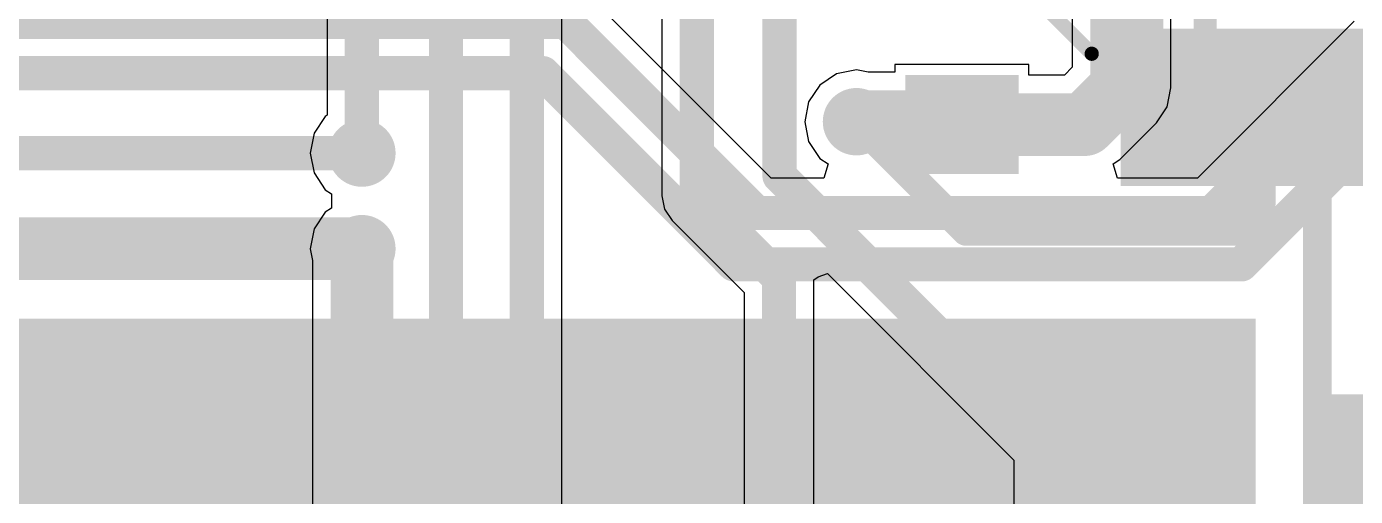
# Model space of a CAD drawing. Header units: millimetres. Extents: x 0 to 214, y 0 to 214.
# Drawn here: x 3.3458 to 3.812, y 2.0827 to 2.2473 of the extents above; entities that cross this region are included whole.
import ezdxf

# ---------------------------------------------------------------- set-up
doc = ezdxf.new("R2010")
doc.units = ezdxf.units.MM
doc.header["$MEASUREMENT"] = 0
for name, color, linetype in [('BottomLayer', 5, 'Continuous'), ('BottomPaste', 16, 'Continuous'), ('BottomSolder', 6, 'Continuous'), ('TopLayer', 1, 'Continuous'), ('TopOverlay', 2, 'Continuous'), ('TopPaste', 8, 'Continuous'), ('TopSolder', 216, 'Continuous'), ('ViaHoleLayer', 16, 'Continuous')]:
    doc.layers.add(name, color=color, linetype=linetype)

# ---------------------------------------------------------------- blocks, each defined once
blk = doc.blocks.new('RES_0603_B_4')
at = {"layer": 'BottomLayer'}
for points in [[(-0.045, -0.0175), (-0.045, 0.0175), (-0.015, 0.0175), (-0.015, -0.0175)], [(0.015, -0.0175), (0.015, 0.0175), (0.045, 0.0175), (0.045, -0.0175)]]:
    blk.add_hatch(color=5, dxfattribs=at).paths.add_polyline_path(points)
at = {"layer": 'BottomPaste'}
for points in [[(-0.045, -0.0175), (-0.045, 0.0175), (-0.015, 0.0175), (-0.015, -0.0175)], [(0.015, -0.0175), (0.015, 0.0175), (0.045, 0.0175), (0.045, -0.0175)]]:
    blk.add_hatch(color=16, dxfattribs=at).paths.add_polyline_path(points)
at = {"layer": 'BottomSolder'}
for points in [[(-0.049, -0.0215), (-0.049, 0.0215), (-0.011, 0.0215), (-0.011, -0.0215)], [(0.011, -0.0215), (0.011, 0.0215), (0.049, 0.0215), (0.049, -0.0215)]]:
    blk.add_hatch(color=6, dxfattribs=at).paths.add_polyline_path(points)
blk = doc.blocks.new('LQFP_100_101')
at = {"layer": 'TopLayer'}
for points in [[(-0.23031, -0.2815), (-0.23031, -0.32874), (-0.24213, -0.32874), (-0.24213, -0.2815)], [(-0.21063, -0.2815), (-0.21063, -0.32874), (-0.22244, -0.32874), (-0.22244, -0.2815)], [(-0.19094, -0.2815), (-0.19094, -0.32874), (-0.20276, -0.32874), (-0.20276, -0.2815)], [(-0.17126, -0.2815), (-0.17126, -0.32874), (-0.18307, -0.32874), (-0.18307, -0.2815)]]:
    blk.add_hatch(color=1, dxfattribs=at).paths.add_polyline_path(points)
at = {"layer": 'TopPaste'}
for points in [[(-0.23031, -0.2815), (-0.23031, -0.32874), (-0.24213, -0.32874), (-0.24213, -0.2815)], [(-0.21063, -0.2815), (-0.21063, -0.32874), (-0.22244, -0.32874), (-0.22244, -0.2815)], [(-0.19094, -0.2815), (-0.19094, -0.32874), (-0.20276, -0.32874), (-0.20276, -0.2815)], [(-0.17126, -0.2815), (-0.17126, -0.32874), (-0.18307, -0.32874), (-0.18307, -0.2815)]]:
    blk.add_hatch(color=8, dxfattribs=at).paths.add_polyline_path(points)
at = {"layer": 'TopSolder'}
for points in [[(-0.22631, -0.2775), (-0.22631, -0.33274), (-0.24613, -0.33274), (-0.24613, -0.2775)], [(-0.20663, -0.2775), (-0.20663, -0.33274), (-0.22644, -0.33274), (-0.22644, -0.2775)], [(-0.18694, -0.2775), (-0.18694, -0.33274), (-0.20676, -0.33274), (-0.20676, -0.2775)], [(-0.16726, -0.2775), (-0.16726, -0.33274), (-0.18707, -0.33274), (-0.18707, -0.2775)], [(-0.14757, -0.2775), (-0.14757, -0.33274), (-0.16739, -0.33274), (-0.16739, -0.2775)]]:
    blk.add_hatch(color=216, dxfattribs=at).paths.add_polyline_path(points)
at = {"layer": 'TopOverlay', "const_width": 0.005}
blk.add_lwpolyline([(-0.28634, -0.25634), (-0.25634, -0.28634)], dxfattribs=at)
at = {"layer": 'TopOverlay', "const_width": 0.0025}
blk.add_lwpolyline([(-0.25759, -0.28634, 1), (-0.25509, -0.28634, 1)], format="xyb", close=True, dxfattribs=at)
blk = doc.blocks.new('C__0603_B_356')
at = {"layer": 'BottomLayer'}
for points in [[(-0.045, -0.0175), (-0.045, 0.0175), (-0.015, 0.0175), (-0.015, -0.0175)], [(0.015, -0.0175), (0.015, 0.0175), (0.045, 0.0175), (0.045, -0.0175)]]:
    blk.add_hatch(color=5, dxfattribs=at).paths.add_polyline_path(points)
at = {"layer": 'BottomPaste'}
for points in [[(-0.045, -0.0175), (-0.045, 0.0175), (-0.015, 0.0175), (-0.015, -0.0175)], [(0.015, -0.0175), (0.015, 0.0175), (0.045, 0.0175), (0.045, -0.0175)]]:
    blk.add_hatch(color=16, dxfattribs=at).paths.add_polyline_path(points)
at = {"layer": 'BottomSolder'}
for points in [[(-0.04736, -0.01986), (-0.04736, 0.01986), (-0.01264, 0.01986), (-0.01264, -0.01986)], [(0.01264, -0.01986), (0.01264, 0.01986), (0.04736, 0.01986), (0.04736, -0.01986)]]:
    blk.add_hatch(color=6, dxfattribs=at).paths.add_polyline_path(points)

msp = doc.modelspace()

# ---------------------------------------------------------------- hatches: boundary and pattern name
at = {"layer": 'BottomLayer'}
h = msp.add_hatch(color=5, dxfattribs=at)
edge = h.paths.add_edge_path()
edge.add_arc((3.637, 2.214), 0.01181, 0, 360)
h = msp.add_hatch(color=5, dxfattribs=at)
edge = h.paths.add_edge_path()
edge.add_arc((3.4635, 2.203), 0.01181, 0, 360)
h = msp.add_hatch(color=5, dxfattribs=at)
edge = h.paths.add_edge_path()
edge.add_arc((3.4635, 2.1695), 0.01181, 0, 360)
msp.add_hatch(color=5, dxfattribs=at).paths.add_polyline_path([(3.255, 2.074), (3.777, 2.074), (3.777, 2.145), (3.255, 2.145)])
h = msp.add_hatch(color=5, dxfattribs=at)
edge = h.paths.add_edge_path()
edge.add_arc((3.754, 2.129), 0.01181, 0, 360)
at = {"layer": 'BottomSolder'}
h = msp.add_hatch(color=6, dxfattribs=at)
edge = h.paths.add_edge_path()
edge.add_arc((3.637, 2.214), 0.00591, 0, 360)
h = msp.add_hatch(color=6, dxfattribs=at)
edge = h.paths.add_edge_path()
edge.add_arc((3.4635, 2.203), 0.00591, 0, 360)
h = msp.add_hatch(color=6, dxfattribs=at)
edge = h.paths.add_edge_path()
edge.add_arc((3.4635, 2.1695), 0.00591, 0, 360)
h = msp.add_hatch(color=6, dxfattribs=at)
edge = h.paths.add_edge_path()
edge.add_arc((3.754, 2.129), 0.00591, 0, 360)
at = {"layer": 'TopLayer'}
h = msp.add_hatch(color=1, dxfattribs=at)
edge = h.paths.add_edge_path()
edge.add_arc((3.637, 2.214), 0.01181, 0, 360)
h = msp.add_hatch(color=1, dxfattribs=at)
edge = h.paths.add_edge_path()
edge.add_arc((3.4635, 2.203), 0.01181, 0, 360)
h = msp.add_hatch(color=1, dxfattribs=at)
edge = h.paths.add_edge_path()
edge.add_arc((3.4635, 2.1695), 0.01181, 0, 360)
h = msp.add_hatch(color=1, dxfattribs=at)
edge = h.paths.add_edge_path()
edge.add_arc((3.754, 2.129), 0.01181, 0, 360)
at = {"layer": 'TopSolder'}
h = msp.add_hatch(color=216, dxfattribs=at)
edge = h.paths.add_edge_path()
edge.add_arc((3.637, 2.214), 0.00591, 0, 360)
h = msp.add_hatch(color=216, dxfattribs=at)
edge = h.paths.add_edge_path()
edge.add_arc((3.4635, 2.203), 0.00591, 0, 360)
h = msp.add_hatch(color=216, dxfattribs=at)
edge = h.paths.add_edge_path()
edge.add_arc((3.4635, 2.1695), 0.00591, 0, 360)
h = msp.add_hatch(color=216, dxfattribs=at)
edge = h.paths.add_edge_path()
edge.add_arc((3.754, 2.129), 0.00591, 0, 360)
at = {"layer": 'ViaHoleLayer'}
h = msp.add_hatch(color=16, dxfattribs=at)
edge = h.paths.add_edge_path()
edge.add_arc((3.637, 2.214), 0.00591, 0, 360)
h = msp.add_hatch(color=16, dxfattribs=at)
edge = h.paths.add_edge_path()
edge.add_arc((3.4635, 2.203), 0.00591, 0, 360)
h = msp.add_hatch(color=16, dxfattribs=at)
edge = h.paths.add_edge_path()
edge.add_arc((3.4635, 2.1695), 0.00591, 0, 360)
h = msp.add_hatch(color=16, dxfattribs=at)
edge = h.paths.add_edge_path()
edge.add_arc((3.754, 2.129), 0.00591, 0, 360)

# ---------------------------------------------------------------- linework, layer by layer
at = {"layer": 'BottomLayer'}
for p, q in [((3.71267, 2.36184), (3.71267, 2.23307)), ((3.74733, 2.22589), (3.74733, 2.36184)), ((3.60707, 2.19424), (3.54365, 2.25765)), ((3.81162, 2.24926), (3.75659, 2.19424)), ((3.6975, 2.234), (3.6505, 2.234)), ((3.6505, 2.234), (3.6505, 2.23133)), ((3.6975, 2.23033), (3.6975, 2.234)), ((3.63005, 2.23078), (3.62416, 2.22684)), ((3.637, 2.23216), (3.63005, 2.23078)), ((3.64116, 2.23133), (3.637, 2.23216)), ((3.6505, 2.23133), (3.64116, 2.23133)), ((3.70993, 2.23033), (3.6975, 2.23033)), ((3.71267, 2.23307), (3.70993, 2.23033)), ((3.62416, 2.22684), (3.62022, 2.22095)), ((3.74601, 2.21925), (3.74733, 2.22589)), ((3.62022, 2.22095), (3.61884, 2.214)), ((3.74226, 2.21363), (3.74601, 2.21925)), ((3.61884, 2.214), (3.62022, 2.20705)), ((3.72937, 2.20074), (3.74226, 2.21363)), ((3.62022, 2.20705), (3.62416, 2.20116)), ((3.62416, 2.20116), (3.62704, 2.19924)), ((3.72711, 2.19924), (3.72937, 2.20074)), ((3.62704, 2.19924), (3.62552, 2.19424)), ((3.72863, 2.19424), (3.72711, 2.19924)), ((3.62552, 2.19424), (3.60707, 2.19424)), ((3.75659, 2.19424), (3.72863, 2.19424))]:
    msp.add_line(p, q, dxfattribs=at)
for points, const_width in [([(3.73, 2.22589), (3.73, 2.366)], 0.022), ([(3.76166, 2.182), (3.855, 2.27534)], 0.012), ([(3.772, 2.164), (3.873, 2.265)], 0.012), ([(2.727, 2.249), (3.535, 2.249)], 0.012), ([(3.535, 2.249), (3.602, 2.182)], 0.012), ([(2.739, 2.231), (3.527, 2.231)], 0.012), ([(3.527, 2.231), (3.594, 2.164)], 0.012), ([(3.71711, 2.213), (3.73, 2.22589)], 0.022), ([(3.637, 2.214), (3.6775, 2.214)], 0.022), ([(3.674, 2.213), (3.71711, 2.213)], 0.022), ([(2.742, 2.203), (3.4635, 2.203)], 0.012), ([(3.602, 2.182), (3.76166, 2.182)], 0.012), ([(2.9125, 2.1695), (3.4595, 2.1695)], 0.022), ([(3.594, 2.164), (3.772, 2.164)], 0.012), ([(3.754, 2.097), (3.754, 2.129)], 0.022), ([(3.292, 2.108), (3.611, 2.108)], 0.022), ([(3.611, 2.108), (3.622, 2.097)], 0.022), ([(3.622, 2.097), (3.754, 2.097)], 0.022), ([(3.814, 2.097), (3.858, 2.097)], 0.02)]:
    msp.add_lwpolyline(points, dxfattribs=dict(at, const_width=const_width))
for points, const_width in [([(3.532, 2.249, 1), (3.538, 2.249, 1)], 0.006), ([(3.532, 2.249, 1), (3.538, 2.249, 1)], 0.006), ([(3.524, 2.231, 1), (3.53, 2.231, 1)], 0.006), ([(3.524, 2.231, 1), (3.53, 2.231, 1)], 0.006), ([(3.7245, 2.22589, 1), (3.7355, 2.22589, 1)], 0.011), ([(3.7245, 2.22589, 1), (3.7355, 2.22589, 1)], 0.011), ([(3.6315, 2.214, 1), (3.6425, 2.214, 1)], 0.011), ([(3.6685, 2.213, 1), (3.6795, 2.213, 1)], 0.011), ([(3.672, 2.214, 1), (3.683, 2.214, 1)], 0.011), ([(3.71161, 2.213, 1), (3.72261, 2.213, 1)], 0.011), ([(3.71161, 2.213, 1), (3.72261, 2.213, 1)], 0.011), ([(3.4605, 2.203, 1), (3.4665, 2.203, 1)], 0.006), ([(3.599, 2.182, 1), (3.605, 2.182, 1)], 0.006), ([(3.599, 2.182, 1), (3.605, 2.182, 1)], 0.006), ([(3.75866, 2.182, 1), (3.76466, 2.182, 1)], 0.006), ([(3.75866, 2.182, 1), (3.76466, 2.182, 1)], 0.006), ([(3.454, 2.1695, 1), (3.465, 2.1695, 1)], 0.011), ([(3.591, 2.164, 1), (3.597, 2.164, 1)], 0.006), ([(3.591, 2.164, 1), (3.597, 2.164, 1)], 0.006), ([(3.769, 2.164, 1), (3.775, 2.164, 1)], 0.006), ([(3.769, 2.164, 1), (3.775, 2.164, 1)], 0.006), ([(3.7485, 2.129, 1), (3.7595, 2.129, 1)], 0.011), ([(3.6055, 2.108, 1), (3.6165, 2.108, 1)], 0.011), ([(3.6055, 2.108, 1), (3.6165, 2.108, 1)], 0.011), ([(3.6165, 2.097, 1), (3.6275, 2.097, 1)], 0.011), ([(3.6165, 2.097, 1), (3.6275, 2.097, 1)], 0.011), ([(3.7485, 2.097, 1), (3.7595, 2.097, 1)], 0.011), ([(3.7485, 2.097, 1), (3.7595, 2.097, 1)], 0.011), ([(3.809, 2.097, 1), (3.819, 2.097, 1)], 0.01)]:
    msp.add_lwpolyline(points, format="xyb", close=True, dxfattribs=dict(at, const_width=const_width))
at = {"layer": 'TopLayer'}
for p, q in [((3.53361, 1.99625), (3.53361, 2.39731)), ((3.56876, 2.267), (3.56876, 2.188)), ((3.45126, 2.26489), (3.45126, 2.21625)), ((3.45066, 2.21584), (3.44672, 2.20995)), ((3.45126, 2.21625), (3.45066, 2.21584)), ((3.44672, 2.20995), (3.44534, 2.203)), ((3.44534, 2.203), (3.44672, 2.19605)), ((3.44672, 2.19605), (3.45066, 2.19016)), ((3.45066, 2.19016), (3.45277, 2.18875)), ((3.45277, 2.18875), (3.45277, 2.18375)), ((3.56876, 2.188), (3.5697, 2.18332)), ((3.45066, 2.18234), (3.44672, 2.17645)), ((3.45277, 2.18375), (3.45066, 2.18234)), ((3.5697, 2.18332), (3.57235, 2.17935)), ((3.57235, 2.17935), (3.5976, 2.15409)), ((3.44672, 2.17645), (3.44534, 2.1695)), ((3.44534, 2.1695), (3.44617, 2.16534)), ((3.44617, 2.16534), (3.44617, 1.9435)), ((3.62207, 2.15855), (3.62351, 2.15967)), ((3.62207, 1.96843), (3.62207, 2.15855)), ((3.62351, 2.15967), (3.62683, 2.16086)), ((3.62683, 2.16086), (3.69226, 2.09543)), ((3.5976, 2.15409), (3.5976, 1.96843)), ((3.69226, 2.09543), (3.69226, 1.89625))]:
    msp.add_line(p, q, dxfattribs=at)
for points, const_width in [([(3.493, 2.009), (3.493, 2.40087)], 0.012), ([(3.52137, 1.983), (3.52137, 2.40237)], 0.012), ([(3.4635, 2.203), (3.4635, 2.39824)], 0.012), ([(3.73965, 2.21904), (3.73965, 2.29365)], 0.01), ([(3.75933, 2.21904), (3.75933, 2.27533)], 0.008), ([(3.581, 2.188), (3.581, 2.267)], 0.012), ([(3.61, 2.195), (3.61, 2.261)], 0.012), ([(3.77902, 2.18502), (3.77902, 2.21904)], 0.01), ([(3.7987, 1.9797), (3.7987, 2.21904)], 0.01), ([(3.637, 2.214), (3.6755, 2.1755)], 0.01), ([(3.61, 2.195), (3.7045, 2.1005)], 0.012), ([(3.581, 2.188), (3.60984, 2.15916)], 0.012), ([(3.7695, 2.1755), (3.77902, 2.18502)], 0.01), ([(3.4635, 1.9435), (3.4635, 2.1695)], 0.022), ([(3.6755, 2.1755), (3.7695, 2.1755)], 0.01), ([(3.60984, 1.95519), (3.60984, 2.15916)], 0.012), ([(3.754, 1.865), (3.754, 2.129)], 0.022), ([(3.7045, 1.883), (3.7045, 2.1005)], 0.012)]:
    msp.add_lwpolyline(points, dxfattribs=dict(at, const_width=const_width))
for points, const_width in [([(3.73715, 2.21904, 1), (3.74215, 2.21904, 1)], 0.005), ([(3.77652, 2.21904, 1), (3.78152, 2.21904, 1)], 0.005), ([(3.7962, 2.21904, 1), (3.8012, 2.21904, 1)], 0.005), ([(3.75733, 2.21904, 1), (3.76133, 2.21904, 1)], 0.004), ([(3.6345, 2.214, 1), (3.6395, 2.214, 1)], 0.005), ([(3.4605, 2.203, 1), (3.4665, 2.203, 1)], 0.006), ([(3.607, 2.195, 1), (3.613, 2.195, 1)], 0.006), ([(3.607, 2.195, 1), (3.613, 2.195, 1)], 0.006), ([(3.578, 2.188, 1), (3.584, 2.188, 1)], 0.006), ([(3.578, 2.188, 1), (3.584, 2.188, 1)], 0.006), ([(3.77652, 2.18502, 1), (3.78152, 2.18502, 1)], 0.005), ([(3.77652, 2.18502, 1), (3.78152, 2.18502, 1)], 0.005), ([(3.458, 2.1695, 1), (3.469, 2.1695, 1)], 0.011), ([(3.673, 2.1755, 1), (3.678, 2.1755, 1)], 0.005), ([(3.673, 2.1755, 1), (3.678, 2.1755, 1)], 0.005), ([(3.767, 2.1755, 1), (3.772, 2.1755, 1)], 0.005), ([(3.767, 2.1755, 1), (3.772, 2.1755, 1)], 0.005), ([(3.60684, 2.15916, 1), (3.61284, 2.15916, 1)], 0.006), ([(3.60684, 2.15916, 1), (3.61284, 2.15916, 1)], 0.006), ([(3.7485, 2.129, 1), (3.7595, 2.129, 1)], 0.011), ([(3.7015, 2.1005, 1), (3.7075, 2.1005, 1)], 0.006), ([(3.7015, 2.1005, 1), (3.7075, 2.1005, 1)], 0.006)]:
    msp.add_lwpolyline(points, format="xyb", close=True, dxfattribs=dict(at, const_width=const_width))

# ---------------------------------------------------------------- block references
for name, p in [('LQFP_100_101', (3.97587, 2.52416)), ('RES_0603_B_4', (3.784, 2.097))]:
    msp.add_blockref(name, p)
at = {"rotation": 90}
msp.add_blockref('C__0603_B_356', (3.674, 2.243), dxfattribs=at)

doc.saveas('drawing.dxf')
